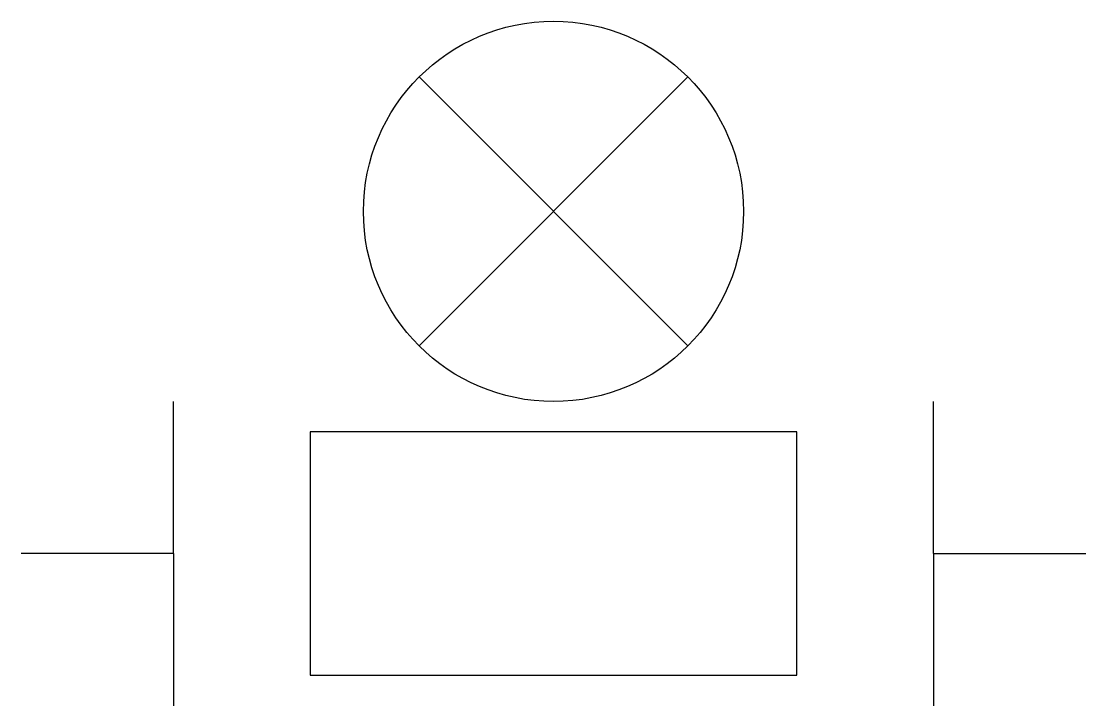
# Model space of a CAD drawing. Header units: millimetres. Extents: x -3.5 to 3.5, y -3.25 to 1.25.
import ezdxf

# ---------------------------------------------------------------- set-up
doc = ezdxf.new("R2010")
doc.units = ezdxf.units.MM
doc.layers.add('jidou1', color=3, linetype='Continuous')
doc.layers.add('KEISO', color=7, linetype='Continuous')

# ---------------------------------------------------------------- blocks, each defined once
blk = doc.blocks.new('dhcryu1')
at = {"layer": 'KEISO', "color": 3}
for p, q in [((0.8839, -0.8839), (-0.8839, 0.8839)), ((-0.8839, -0.8839), (0.8839, 0.8839)), ((-2.5, -2.25), (-2.5, -1.25)), ((2.5, -2.25), (2.5, -1.25)), ((-2.5, -2.25), (-3.5, -2.25)), ((-2.5, -2.25), (-2.5, -3.25)), ((2.5, -2.25), (3.5, -2.25)), ((2.5, -2.25), (2.5, -3.25))]:
    blk.add_line(p, q, dxfattribs=at)
blk.add_lwpolyline([(-1.6, -3.05), (1.6, -3.05), (1.6, -1.45), (-1.6, -1.45)], close=True, dxfattribs=at)
blk.add_circle((0, 0), 1.25, dxfattribs=at)

msp = doc.modelspace()

# ---------------------------------------------------------------- block references
at = {"layer": 'jidou1', "color": 3, "linetype": 'Continuous'}
msp.add_blockref('dhcryu1', (0, 0), dxfattribs=at)

doc.saveas('drawing.dxf')
